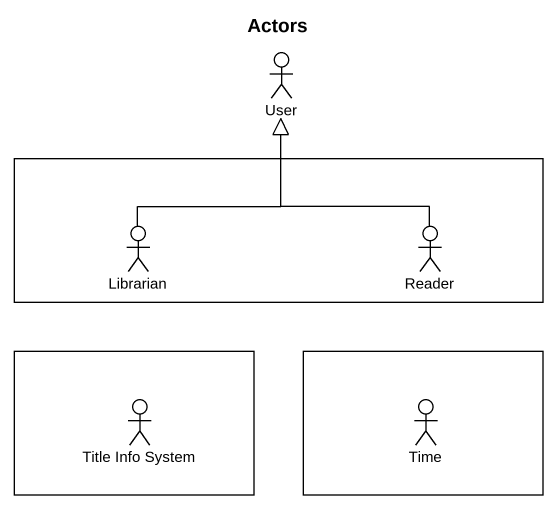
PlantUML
@startuml
title Actors
actor User
rectangle " " as rectangle1 {
  actor Librarian
  actor Reader
}
rectangle " " as rectangle2 {
  actor "Title Info System" as Title_Info_System
}
rectangle " " as rectangle3 {
  actor Time
}
Librarian -up-|> User
Reader -up-|> User
@enduml
